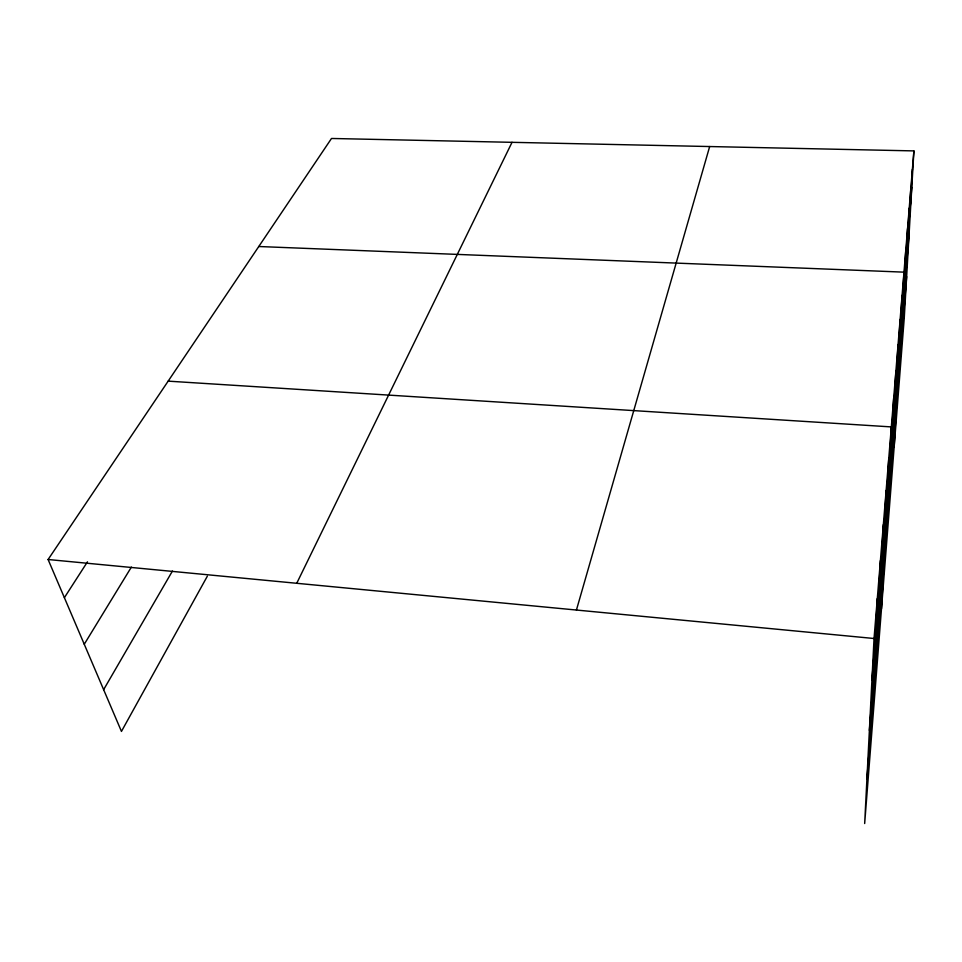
<?xml version="1.0" encoding="UTF-8"?>
<svg xmlns="http://www.w3.org/2000/svg" width="962" height="962" viewBox="0 0 962 962"><rect width="100%" height="100%" fill="white"/><g stroke="black" fill="none" stroke-linecap="round" stroke-linejoin="round"><path stroke-width="1.44" d="M913.9 150.902L874.037 638.503L864.67 823.532L904.268 317.869L913.9 150.902L331.505 138.468L48.1 559.511L121.452 731.409L207.335 576.202M875.179 639.898L877.308 598.496M878.27 601.827L880.41 560.581M881.192 565.656L883.356 524.603M883.97 531.24L886.146 490.416M886.627 498.46L888.804 457.9M881.493 608.73L891.341 426.912L168.158 381.144M891.497 438.227L893.686 398.22M893.746 410.497L895.923 370.779M895.887 383.934L898.075 344.528M897.955 358.477L900.131 319.384M899.927 334.042L902.091 295.286M894.143 447.174L903.991 272.15L258.778 246.512M903.655 288.035L905.807 249.94M905.398 266.354L907.551 228.595M907.094 245.478L909.222 208.057M908.717 225.373L910.846 188.287M910.292 205.988L912.397 169.252M866.918 779.076L906.649 276.611M871.933 680.026L911.796 187.301M869.383 730.374L909.21 232.251M576.43 610.04L709.667 146.537M296.729 583.297L512.024 142.316M103.631 689.658L172.426 571.055M84.259 644.251L131.373 567.099M64.382 597.667L87.482 561.808M48.1 559.511L874.037 638.503"/></g></svg>
